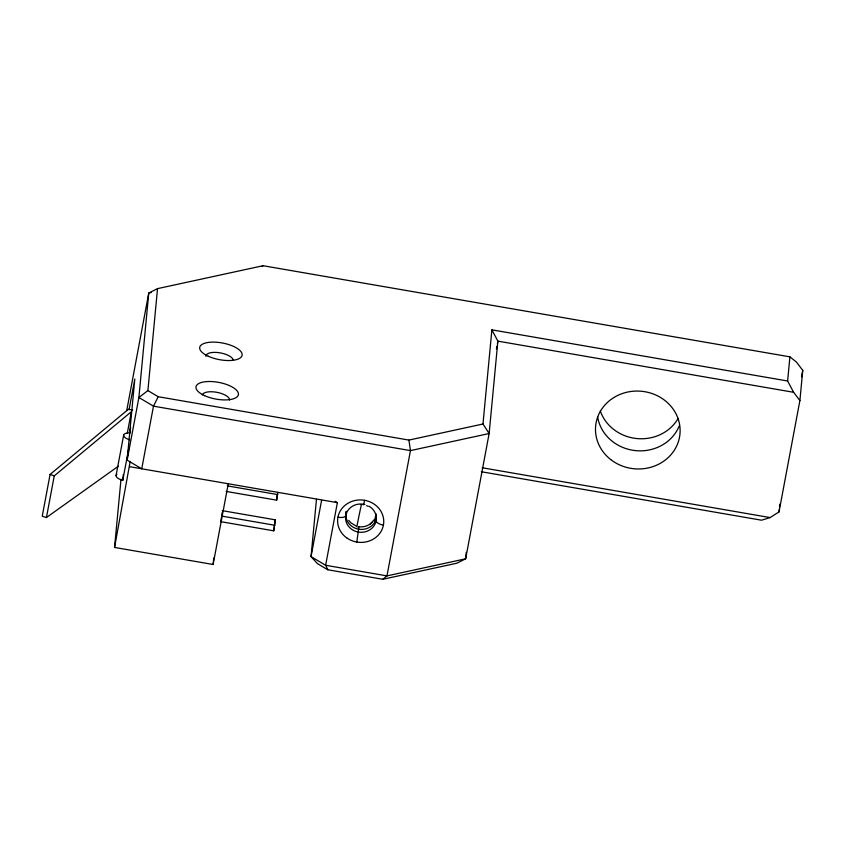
<?xml version="1.0" encoding="UTF-8"?>
<svg xmlns="http://www.w3.org/2000/svg" width="845" height="845" viewBox="0 0 845 845"><rect width="100%" height="100%" fill="white"/><g stroke="black" fill="none" stroke-linecap="round" stroke-linejoin="round"><path stroke-width="1.27" d="M228.266 483.752L213.12 564.492L114.55 547.433L120.993 479.305M116.916 474.33A9.242 3.623 10.6 0 0 122.768 480.351L123.328 474.478M316.463 499.332L311.044 556.612L317.435 563.636L327.786 569.762L382.806 579.279L456.881 563.203L465.648 558.809L489.139 433.527L482.981 424L408.906 440.087L158.216 396.717L153.484 406.16L141.738 468.806L127.141 460.134L134.809 379.067L129.053 409.74M114.55 547.433L130.183 461.465M127.141 460.134L138.886 397.499L147.896 390.591L157.529 288.631L263.07 265.721L789.906 356.843L796.476 362.093L802.75 370.363L799.898 400.562L779.016 511.922L770.122 517.573L761.525 520.203L481.344 471.742M213.12 564.492L213.743 557.943M221.812 514.996L222.024 512.82M220.672 521.65L273.748 530.829L275.301 519.833L222.224 510.644M226.154 491.42L276.642 500.155L277.16 494.716M273.748 530.829L275.301 519.833M276.642 500.155L277.899 492.413M345.975 513.718L345.795 515.524A7.7 3.021 10.6 0 1 337.937 517.235M346.017 513.179L346.07 512.64A46.2 1.521 -80.2 0 0 346.175 511.405M363.593 504.042L363.561 504.845L364.596 500.282M466.26 552.303L465.648 558.809L386.968 575.889L325.642 565.273L311.044 556.612L321.586 500.367M482.981 424L491.885 329.846L787.624 381L793.613 392.291L799.898 400.562M787.624 381L789.906 356.843M779.016 511.922L779.259 509.334M779.502 506.746L779.745 504.159M356.77 542.046L358.629 529.181A30.8 1.014 -80.2 0 0 358.195 527.724M132.654 409.983L128.408 409.255L50.077 474.436L42.25 516.2L46.433 517.541L118.311 466.239M46.433 517.541L54.249 475.883L131.324 411.737L127.268 433.39M126.729 410.554L148.762 293.025L157.529 288.631M116.061 475.608L123.634 435.238A9.242 3.623 10.6 0 1 130.362 432.883M129.697 432.492L130.658 427.401M122.768 480.351L128.915 447.554M220.872 520.541L221.506 517.193M335.138 501.307L337.377 502.638L325.642 565.273L327.786 569.762M496.416 348.89L496.902 346.302M497.388 343.725L497.874 341.137L491.885 329.846M801.535 376.838L802.75 370.363M374.272 519.664L370.025 524.206M372.55 522.009C369.033 525.717 363.741 527.491 358.692 526.71M262.034 266.566L263.07 265.721M382.806 579.279L386.968 575.889L410.459 450.607L408.906 440.087M151.339 292.465L148.762 293.025L138.886 397.499L153.484 406.16L410.459 450.607L489.139 433.527L497.874 341.137L793.613 392.291M360.445 504.592L362.009 504.655M482.168 467.76L770.122 517.573M129.686 466.704L337.377 502.638M227.199 485.854L277.688 494.589M221.707 516.084L274.794 525.263M50.077 474.436L54.249 475.883M366.572 505.659L367.997 506.261M355.956 525.949L350.802 522.77L348.71 520.383M147.896 390.591L158.216 396.717M129.707 439.812A9.242 3.623 10.6 0 1 123.634 435.238M679.222 425.954A42.345 38.923 5.4 0 1 635.039 450.565A42.345 38.923 5.4 0 1 597.626 416.765M678.155 418.412A42.345 38.923 5.4 0 1 636.961 438.566A42.345 38.923 5.4 0 1 600.32 410.987M346.365 511.405A15.4 14.154 5.4 0 0 357.953 529.054A15.4 14.154 5.4 0 0 376.405 517.89L376.131 520.774A7.7 3.021 10.6 0 0 383.429 525.104M368.969 506.166A15.4 14.154 5.4 0 1 369.592 529.995A15.4 14.154 5.4 0 1 345.795 520.288A15.4 14.154 5.4 0 1 364.924 504.518M356.843 526.784A61.59 2.028 -80.2 0 1 361.174 505.701M374.398 521.154A46.2 1.521 -80.2 0 1 376.374 514.161M205.969 356.326A13.858 5.44 10.6 0 1 219.151 352.703A13.858 5.44 10.6 0 1 233.262 360.255M202.314 394.932A13.858 5.44 10.6 0 1 216.89 392.323A13.858 5.44 10.6 0 1 229.544 400.034M610.734 459.564A42.345 38.923 5.4 0 0 679.507 437.235A42.345 38.923 5.4 0 0 623.166 393.252A42.345 38.923 5.4 0 0 610.734 459.564M347.284 538.276A23.1 21.231 5.4 0 0 383.651 523.53A23.1 21.231 5.4 0 0 351.097 501.698A23.1 21.231 5.4 0 0 347.284 538.276M208.356 356.273A21.558 8.461 10.6 0 0 242.04 355.597A21.558 8.461 10.6 0 0 212.359 342.119A21.558 8.461 10.6 0 0 208.356 356.273M204.638 395.661A21.558 8.461 10.6 0 0 238.322 394.974A21.558 8.461 10.6 0 0 208.641 381.507A21.558 8.461 10.6 0 0 204.638 395.661"/></g></svg>
